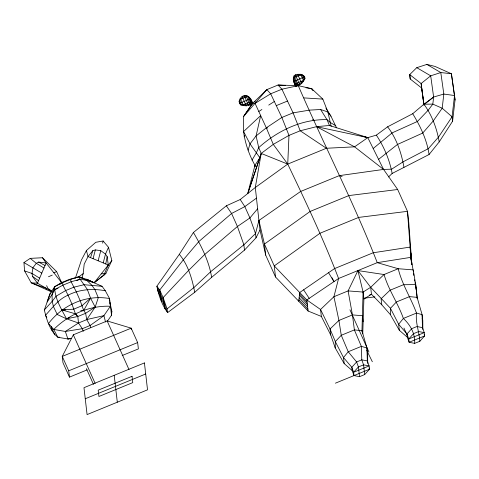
<?xml version="1.0" encoding="UTF-8"?>
<svg xmlns="http://www.w3.org/2000/svg" width="479" height="479" viewBox="0 0 479 479"><rect width="100%" height="100%" fill="white"/><g stroke="black" fill="none" stroke-linecap="round" stroke-linejoin="round"><path stroke-width="0.72" d="M417.263 298.423L415.712 284.586L413.203 269.881L398.223 268.725L384.044 274.533L357.915 270.581L363.082 292.064L361.968 330.678L366.95 347.952L367.327 360.932L369.117 365.938L369.501 369.225L364.699 374.56L359.531 376.674L353.993 375.578L352.197 370.566L344.191 363.579L335.228 347.934L335.318 341.593L330.037 328.965L320.553 309.488L306.835 299.956L274.239 265.911L264.426 244.074L258.917 220.484L255.307 187.493L261.199 153.436L258.72 147.61L256.085 135.922L260.684 115.589L243.577 131.557C245.104 143.323 249.152 154.939 254.96 165.285L255.032 166.764L254.96 165.285L259.875 157.753L261.199 153.436L273.275 144.371L288.981 135.389L300.207 130.791L316.475 126.672L329.462 125.48L367.8 137.635L376.356 135.132L387.613 126.809L412.712 113.721L423.921 104.206L433.633 97.033L443.823 94.058L454.535 95.537L455.05 99.991L452.571 121.247L439.207 141.898L429.076 154.507L392.145 173.452L388.499 176.973M399.33 330.276L398.636 324.253L403.378 318.439L416.496 313.068L422.089 314.643L422.466 327.63L424.256 332.636L424.639 335.923L419.844 341.252L414.67 343.371L409.132 342.269L407.336 337.264L399.33 330.276L390.373 314.631L390.457 308.284L396.402 301.98L409.527 296.609L417.107 297.369L422.089 314.643L422.789 320.667L422.837 329.45M362.747 333.845L363.89 299.028L363.082 292.064L370.674 287.298L384.044 274.533C388.577 290.034 398.061 303.243 403.378 318.439C410.425 325.073 415.233 333.426 414.67 343.371M331.175 126.414L327.881 111.972L322.828 99.099L311.727 88.699L298.255 85.657L278.048 85.028L266.827 89.627L252.026 103.985C248.894 105.919 245.2 106.332 241.679 105.099L239.458 100.147C242.715 91.693 251.996 96.387 252.445 103.626L243.47 116.66L243.577 131.557L250.002 143.868L259.875 157.753L247.763 193.51L254.96 165.285M293.447 77.227L297.267 85.741C300.513 85.13 302.842 82.622 304.291 79.742L302.063 74.79L300.519 74.281L297.621 74.323L295.357 74.85L294.028 75.927C292.112 79.245 294.226 82.969 295.681 86.004M107.5 321.092L111.529 315.266L111.852 311.488L109.942 302.387M81.855 278.359L83.184 273.617L84.184 264.174L88.004 256.576L92.83 250.643L95.345 249.906L100.77 250.655L105.488 254.121L107.17 256.606L108.284 265.007L103.763 275.347L94.129 282.766L86.729 280.383L78.981 276.73L69.407 279.377L61.581 282.58L54.636 286.705L49.966 294.034L44.343 309.943C46.679 319.673 49.858 330.732 57.827 337.258L67.904 338.982L71.485 338.485M298.764 301.267L299.704 292.513L334.522 268.605L373.183 252.768L410.114 247.092L411.389 258.169M423.951 105.021L421.634 87.986L410.222 79.035L409.713 74.58L416.778 67.677L430.693 75.82L433.633 97.033L432.824 104.117L428.256 110.158L417.484 121.432L392.199 132.851L373.189 148.496M244.188 136.826L244.38 135.389M241.679 105.099L240.763 104.937L239.135 101.303L239.458 100.147M304.291 79.742L304.86 78.544L304.674 76.844L303.512 75.538L302.063 74.79M105.745 263.953L107.17 256.606M295.591 85.214C299.585 84.561 302.734 81.915 304.86 78.544L303.512 75.538C294.938 72.509 290.867 78.742 295.759 86.172M102.614 243.128L103.135 240.997L95.794 242.284L86.43 250.523L81.502 259.863L75.359 278.281M93.07 258.684L95.345 249.906M98.141 260.792L100.77 250.655M103.213 262.899L105.488 254.121L108.499 247.296L103.135 240.997M416.778 67.677L426.873 64.414L434.974 66.419L451.41 73.748L454.535 95.537L452.068 116.798L438.632 136.94L428.394 148.622L403.3 161.704L391.654 169.177L383.571 169.422L339.264 175.643L300.596 191.48L258.917 220.484L255.517 233.572L256.008 237.841L244.494 250.098L211.622 277.359L194.725 292.298L167.62 312.595C161.932 304.967 158.729 295.459 156.878 286.208L179.32 254.331L193.42 232.483L226.351 205.796L240.213 199.527L255.307 187.493L287.735 164.099L326.403 148.262L354.58 146.831L367.8 137.635L383.571 169.422L397.672 189.504L407.485 211.335L408.761 222.412L411.874 264.761M248.134 150.155L250.002 143.868L256.085 135.922L266.306 127.821L281.856 117.463L293.082 112.864L309.512 110.128L320.595 109.505L327.881 111.972L330.971 116.229L336.545 127.869M111.529 315.266L109.517 298.531L105.32 290.759L102.057 286.304L86.106 279.227L78.981 276.73L70.431 279.461L62.605 282.67L54.636 286.705L52.073 294.573L47.116 302.021L49.822 294.088L50.78 293.148M90.537 257.63L92.83 250.643M109.793 301.387L109.517 298.531C86.016 294.387 62.839 304.913 48.481 323.529L53.75 329.432L65.336 331.456L78.508 323.008L86.747 319.631L95.183 307.045L98.285 297.716L94.908 289.609L91.746 285.113L86.729 280.383L80.119 279.197L71.12 281.796L62.875 285.173L54.702 289.609L52.073 294.573L52.205 301.309L53.444 306.596L57.264 314.517L66.485 318.798L78.508 323.008L82.304 328.702L83.238 331.336M247.763 193.51L261.199 153.436L287.735 164.099C305.728 201.767 323.642 239.482 338.581 278.497L333.923 296.717L338.922 320.451L341.264 335.288L348.233 351.748L356.615 361.95L358.412 366.956L359.531 376.674M108.499 247.296L111.835 260.552L105.967 273.24L103.763 275.347M256.008 237.841L260.013 229.974L258.917 220.484M122.187 355.532L138.377 348.904L137.647 342.575L131.174 328.169L107.158 320.948L73.323 334.809L62.252 356.4L62.983 362.729L69.455 377.129L86.998 369.944M252.032 160.088L256.355 152.801L258.72 147.61C277.329 130.935 301.572 119.014 326.983 119.648L330.288 122.516L335.821 125.767M419.844 341.252C419.215 331.618 415.383 322.924 416.496 313.068C410.958 297.998 402.037 284.436 398.223 268.725L377.248 262.66C353.807 202.383 323.96 144.945 298.255 85.657L281.921 89.202L270.695 93.8L255.056 103.356L252.373 103.458L252.026 103.985L249.278 97.315C245.817 94.171 240.709 97.812 239.476 101.482L239.668 103.183L240.829 104.488C244.769 105.308 248.93 105.039 252.277 102.668M251.99 104.003L252.373 103.458L243.47 116.66L266.827 89.627L270.695 93.8L281.856 117.463L288.981 135.389L287.735 164.099L273.275 144.371L266.306 127.821L255.056 103.356M111.835 260.552L94.129 282.766L86.244 279.173M257.636 208.748L249.924 217.951L237.422 226.489L204.647 254.559L188.534 270.503L163.117 297.603L164.782 308.763M44.343 309.943L52.205 301.309L56.151 296.16L65.809 290.496L74.053 287.119L84.088 284.718L102.057 286.304M60.192 283.999L61.581 282.58L62.605 282.67L62.875 285.173L68.072 295.178L71.91 303.991L75.437 313.823L77.808 316.505L78.484 322.93M49.966 294.034L51.008 293.004M60.091 284.029L61.581 282.58L56.654 271.623L42.505 257.744L30.219 258.367L23.95 262.576L24.573 270.898L31.207 282.808L51.84 292.022M71.497 338.443L67.904 338.982L65.336 331.456L82.304 328.702L90.136 325.492L103.919 315.649L110.368 306.243C89.232 305.404 68.611 314.643 53.75 329.432L57.827 337.258L59.3 337.114M425.124 103.799L433.633 97.033M254.121 102.087L255.289 101.177M378.578 159.351L397.426 144.484L422.712 133.06L433.16 121.073L442.195 108.23L443.823 94.058L440.794 72.557L426.873 64.414M78.442 277.09L83.184 273.617M256.475 198.12L244.823 206.605L231.585 213.49L198.809 241.56L183.589 259.498L159.717 290.046L161.387 301.207M240.763 104.937L239.464 103.314L250.517 98.74L251.499 101.524M293.621 81.418L304.674 76.844L304.8 78.993M78.981 276.73L80.119 279.197L87.364 289.472L90.555 298.154L95.183 307.045L85.639 313.296L77.808 316.505L66.485 318.798C61.21 308.644 54.672 298.549 54.636 286.705M258.798 111.487L261.899 109.493M268.737 105.099L274.329 101.5M363.89 299.028L371.476 294.262L370.674 287.298L357.915 270.581L348.101 290.909L352.442 314.913L354.382 329.911L361.358 346.371L361.783 359.837L363.579 364.842L364.699 374.56M61.581 282.58L46.116 262.959L38.607 262.079L36.314 263.312L32.973 267.653L31.997 273.449L32.506 276.413L37.488 283.233L52.019 291.615M48.475 276.76L52.265 275.108M300.519 74.281L303.518 80.376L295.052 84.023L295.106 84.729M369.411 295.13L371.476 294.262L381.781 304.794L390.373 314.631M293.932 77.718L301.004 74.778M276.275 105.631L287.502 101.033M53.846 272.773L56.654 271.623M54.702 289.609L58.007 288.256M76.754 280.58L80.119 279.197M66.485 318.798L69.096 317.727M93.878 307.578L95.183 307.045M67.904 338.982L69.245 338.431M69.455 377.129L68.725 370.8L137.647 342.575M85.256 398.762L145.7 374.003M335.402 383.188L369.501 369.225L369.052 367.974M240.141 98.728L240.626 99.225L247.739 96.357L251.074 104.374M243.182 105.494L243.14 104.817L251.744 101.476L252.445 103.626M296.381 86.04L298.255 85.657M101.207 273.886L105.967 273.24L94.129 282.766L87.956 279.766L86.364 279.754L86.106 279.227M364.046 298.225L374.889 296.866M397.672 189.504L348.844 195.582L310.182 211.419L264.426 244.074L265.707 255.151L275.515 276.988L308.111 311.033L321.355 316.445L330.738 334.989L335.228 347.934M77.808 316.505L75.437 313.823L61.899 309.895L73.664 309.177L81.903 305.8L90.555 298.154L83.675 310.452L80.771 310.374M90.663 327.54L90.136 325.492L86.747 319.631L85.639 313.302L83.675 310.452L80.149 300.614L76.311 291.801L71.12 281.796L70.431 279.461L69.407 279.377L70.82 279.353M409.713 74.58L421.119 83.532L423.987 104.697L423.921 104.206L432.824 104.117L442.195 108.23L452.068 116.798L452.571 121.247M69.407 279.377L70.862 279.359M366.315 137.635L367.8 137.635L362.01 136.15M61.899 309.895L65.527 309.985M303.884 97.896L322.828 99.099M285.43 85.502L278.048 85.028L281.921 89.202L293.082 112.864L300.207 130.791L326.403 148.262M363.082 292.064L348.101 290.909L333.923 296.717L320.553 309.488L321.355 316.445M105.32 290.759C92.758 288.376 79.574 289.262 68.072 295.178C58.312 299.267 52.445 307.799 45.481 315.272L46.816 317.751M266.306 127.821L267.755 128.001M305.991 87.753L311.727 88.699L313.003 90.537M422.466 327.63L416.928 326.528L411.754 328.648L406.958 333.977L407.336 337.264M367.327 360.932L361.783 359.837L356.615 361.95L351.82 367.285L352.197 370.566M367.8 137.635L316.475 126.672L354.58 146.831L383.571 169.422M312.494 119.762L313.919 120.157M339.264 175.643L342.108 176.547M24.573 270.898L31.997 273.449L39.643 278.161M108.284 265.007L88.004 256.576L86.43 250.523M38.607 262.079L45.038 265.492M293.238 79.239L296.333 86.124M23.95 262.576L41.799 273.096M43.96 268.03L36.314 263.312L30.219 258.367M52.115 291.304L47.822 288.31L46.631 285.658M32.506 276.413L38.565 280.7M247.254 95.866L247.739 96.357M299.141 297.77L307.602 306.608M298.926 299.752L307.889 309.111M299.555 293.902L307.081 302.093M370.674 287.298L390.457 308.284L398.636 324.253L406.958 333.977L408.755 338.988L409.132 342.269L424.639 335.923L424.19 334.665M299.411 295.268L307.326 304.237M294.028 75.927L298.255 85.34M245.865 95.369L250.092 104.781M297.621 74.323L301.704 83.406M242.17 96.752L246.248 105.835M179.32 254.331C188.133 264.851 192.223 279.035 194.725 292.298M295.357 74.85L299.884 84.921M244.128 95.549L248.655 105.62M303.165 75.359L304.47 76.975M248.924 97.105L250.313 98.872M387.613 126.809C396.51 138.359 401.51 153.064 403.947 167.297M423.921 104.206C432.004 115.11 436.902 128.629 439.207 141.898M42.505 257.744L46.116 262.959L37.488 283.233L31.207 282.808L46.331 288.334L46.499 289.759M226.351 205.796L231.585 213.49L237.422 226.489L243.877 244.793L244.494 250.098M376.356 135.132C383.984 146.622 389.619 159.932 392.145 173.452M303.626 289.819L309.189 298.363M240.213 199.527L244.823 206.605L249.924 217.951L255.517 233.572L243.877 244.793L210.946 271.479L194.157 287.346L167.069 308.877L167.62 312.595L157.435 289.927M320.595 109.505L326.983 119.648L329.462 125.48M325.906 108.074L330.971 116.229M412.712 113.721C420.34 126.151 426.993 140 429.076 154.507M328.564 272.695L333.959 281.622L332.019 277.79M193.42 232.483C201.419 246.128 209.251 261.684 211.622 277.359M366.752 350.4L372.339 361.753M311.727 88.699L312.326 90.028M403.935 328.043L407.617 336.228M349.939 309.763L368.95 352.065M240.626 99.225L243.14 104.817M107.158 320.948L129.001 369.549M73.323 334.809L95.165 383.41M86.412 368.638L93.471 384.35M68.725 370.8L62.252 356.4L131.174 328.169L131.336 329.576M51.115 326.48L54.732 334.881M86.723 319.559L103.919 315.649L105.53 322.008M111.457 310.212L111.852 311.488M51.313 328.199L51.954 330.276M422.191 318.595L422.586 319.978M367.249 352.592L367.644 353.969L367.698 363.483M260.013 229.974L265.707 255.151M414.515 279.742L414.766 281.191M415.018 282.64L415.275 284.089M415.527 285.538L416.407 290.609M239.135 101.303L239.464 103.314M455.05 99.991L451.41 73.748L440.794 72.557L430.693 75.82L421.119 83.532L423.939 105.015M409.701 74.586L410.222 79.035M417.263 298.71L415.712 284.586L403.486 284.718L389.972 290.256L381.086 298.77L381.781 304.794M413.449 271.97L410.862 257.343L407.485 211.335L358.657 217.412L319.99 233.249L274.239 265.911L275.515 276.988M413.611 273.359L413.85 275.449M367.644 353.969L366.95 347.952L361.358 346.371L348.233 351.748L343.491 357.556L344.191 363.579M363.1 321.732L362.405 315.709L352.442 314.913L338.922 320.451L330.037 328.965L330.738 334.989M362.124 332.013L361.968 330.678L354.382 329.911L341.264 335.288L335.318 341.593L343.491 357.556L351.82 367.285L353.61 372.291L353.993 375.578M308.111 311.033L306.835 299.956L338.581 278.497L377.248 262.66L410.862 257.343L411.335 261.444L410.587 251.194M114.2 375.308L117.307 402.21M109.93 302.818L110.068 304.249M411.126 255.882L411.784 264.384M410.862 253.595L411.521 262.097M410.305 248.781L411.06 259.031M303.518 80.376L303.56 81.053M358.412 366.956L353.61 372.291L369.117 365.938L363.579 364.842L358.412 366.956M413.551 333.653L408.755 338.988L424.256 332.636L418.718 331.534L413.551 333.653M144.424 362.926L83.975 387.691L87.082 414.586L147.532 389.828L144.424 362.926M132.03 376.29L98.189 390.151L98.925 396.48L132.761 382.619L132.03 376.29M159.717 290.046L156.878 286.208L167.069 308.877L163.117 297.603L159.717 290.046"/></g></svg>
